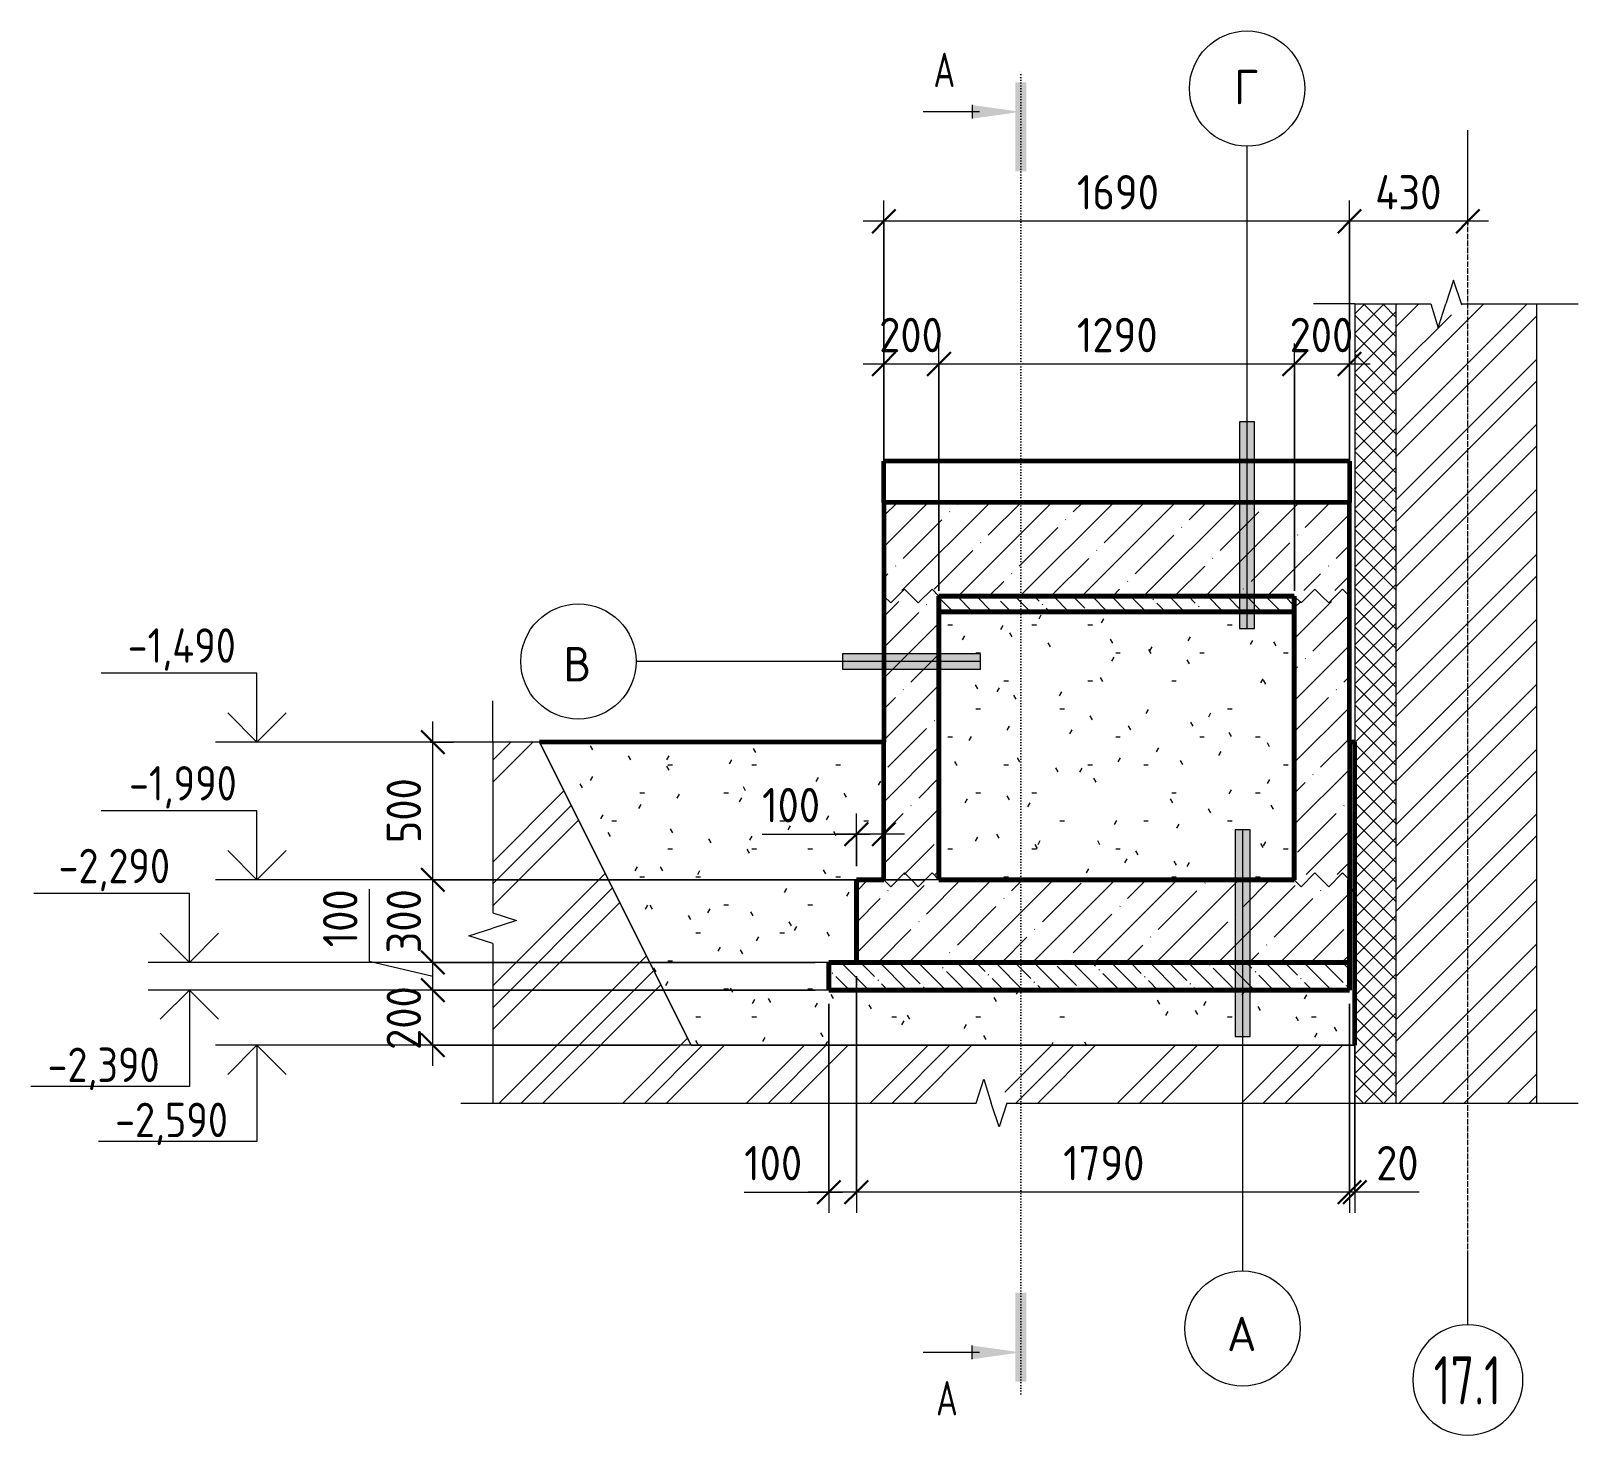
# Model space of a CAD drawing. Header units: millimetres. Extents: x -35908 to 28329, y -4005 to 79343.
# Drawn here: x 6464 to 12081, y -4005 to 1091 of the extents above; entities that cross this region are included whole.
import ezdxf

# ---------------------------------------------------------------- set-up
doc = ezdxf.new("R2010")
doc.units = ezdxf.units.MM
doc.linetypes.add('02 Штрихпунктирная _20 мм_', pattern=[25, 20, -2.5, 0, -2.5])
doc.linetypes.add('04 Пунктир 10мм', pattern=[10, 0, -10])
for name, color, linetype, lineweight in [('AA_Dim', 7, 'Continuous', 9), ('AA_Dim-50', 7, 'Continuous', 9), ('AA_Oformlenie', 7, 'Continuous', 9), ('AA_Razrez', 7, 'Continuous', 9), ('AA_Vinoska', 7, 'Continuous', 9), ('AA_Visotnaya otmetka', 7, 'Continuous', 9), ('AF_Stena', 7, 'Continuous', 9), ('Оси', 7, 'Continuous', 9)]:
    doc.layers.add(name, color=color, linetype=linetype, lineweight=lineweight)
for name, color, linetype, lineweight, true_color in [('AF_Perekritie', 7, 'Continuous', 60, 0x006a35), ('AF_Perekritie_Грунт', 7, 'Continuous', 60, 0x006a35), ('AF_Perekritie_Опалубка', 7, 'Continuous', 60, 0x006a35), ('AF_Stena_Опалубка', 7, 'Continuous', 20, 0x0063c6), ('KR_Fundament', 7, 'Continuous', 20, 0x804000)]:
    doc.layers.add(name, color=color, linetype=linetype, lineweight=lineweight, true_color=true_color)
doc.styles.add('GOST Common_1', font='GOST_Common.ttf', dxfattribs={"height": 125})
doc.styles.add('ISOCPEUR', font='isocpeur.TTF', dxfattribs={"width": 0.7, "height": 125})
doc.styles.add('ISOCPEUR_1', font='isocpeur.TTF', dxfattribs={"width": 0.9, "height": 125})
doc.styles.add('ISOCPEUR_2', font='isocpeur.TTF', dxfattribs={"width": 0.85, "height": 125})
doc.styles.add('ISOCPEUR_3', font='isocpeur.TTF', dxfattribs={"width": 0.7, "height": 175})
doc.dimstyles.new('00_Точн_3_знака__прозр_', dxfattribs={"dimscale": 304.8, "dimtxt": 125.344371, "dimasz": 0.278871, "dimexe": 0.246063, "dimexo": 0.164042, "dimgap": 0.016404, "dimtad": 1, "dimdec": 3, "dimrnd": 0.001, "dimdsep": 46, "dimtxsty": 'ISOCPEUR_1', "dimblk1": 'OBLIQUE', "dimblk2": 'OBLIQUE', "dimsah": 1, "dimcen": 0.09, "dimdle": 0.246063, "dimazin": 0, "dimtfac": 1, "dimtdec": 4, "dimtix": 1, "dimtmove": 0, "dimatfit": 3, "dimfxl": 1, "dimtvp": 1, "dimtolj": 1, "dimtzin": 0, "dimlwd": 18, "dimlwe": 18, "dimarcsym": 2})
doc.dimstyles.new('00_Точн_3_знака__прозр__1', dxfattribs={"dimscale": 304.8, "dimtxt": 125.344371, "dimasz": 0.278871, "dimexe": 0.246063, "dimexo": 0.164042, "dimgap": 0.016404, "dimtad": 1, "dimdec": 3, "dimrnd": 0.001, "dimdsep": 46, "dimtxsty": 'ISOCPEUR_1', "dimblk1": 'OBLIQUE', "dimblk2": 'OBLIQUE', "dimsah": 1, "dimcen": 0.09, "dimdle": 0.246063, "dimazin": 0, "dimtfac": 1, "dimtdec": 4, "dimtix": 1, "dimtmove": 1, "dimatfit": 3, "dimfxl": 1, "dimtvp": 1, "dimtolj": 1, "dimtzin": 0, "dimlwd": 18, "dimlwe": 18, "dimarcsym": 2})
pattern_1 = [(45, (9995.57, -150), (-112.253, 112.253), []), (45, (10107.82, -150), (-112.253, 112.253), [198.438, -39.688, 1.676, -38.011])]
pattern_2 = [(135, (9995.57, -150), (-70.0036, -70.0036), [99, -16.5, 3.3, -16.5]), (135, (9995.57, -80.04), (-70.0036, -70.0036), [])]
pattern_3 = [(0, (9995.57, -150), (406.4, 101.6), [16.764, -288.036, 16.764, -288.036, -1625.6]), (0, (9995.57, -150), (406.4, 101.6), [-609.6, 16.764, -592.836, 16.764, -288.036, -711.2]), (0, (9995.57, -150), (406.4, 101.6), [-1524, 16.764, -186.436, 16.764, -491.236]), (120, (10147.97, -99.2), (-291.1882, 301.1527), [16.764, -288.036, 16.764, -288.036, -1625.6]), (120, (10147.97, -99.2), (-291.1882, 301.1527), [-609.6, 16.764, -592.836, 16.764, -288.036, -711.2]), (120, (10147.97, -99.2), (-291.1882, 301.1527), [-1524, 16.764, -186.436, 16.764, -491.236]), (240, (10198.77, 104), (-115.2118, -402.7527), [16.764, -288.036, 16.764, -288.036, -1625.6]), (240, (10198.77, 104), (-115.2118, -402.7527), [-609.6, 16.764, -592.836, 16.764, -288.036, -711.2]), (240, (10198.77, 104), (-115.2118, -402.7527), [-1524, 16.764, -186.436, 16.764, -491.236])]

# ---------------------------------------------------------------- blocks, each defined once
blk = doc.blocks.new('Ktcnybwf - Лестница-3686718-В-В Опл')
at = {"layer": 'AF_Perekritie', "lineweight": 9}
h = blk.add_hatch(dxfattribs=at)
h.set_pattern_fill('FP_12', style=0, pattern_type=2)
h.set_pattern_definition([(45, (-77590.09, -150), (-112.253, 112.253), []), (45, (-77477.84, -150), (-112.253, 112.253), [198.438, -39.688, 1.676, -38.011])])
h.paths.add_polyline_path([(-76535, -960.8), (-76535, -940), (-76335, -940), (-76335, -620), (-78025, -620), (-78025, -940), (-77825, -940), (-77825, -960.8), (-77294.8, -960.8)])
at = {"layer": 'AF_Perekritie'}
for p, q in [((-76335, -470), (-78025, -470)), ((-78025, -620), (-78025, -470)), ((-76335, -470), (-76335, -620)), ((-76335, -620), (-78025, -620)), ((-78025, -620), (-78025, -960.8)), ((-76335, -620), (-78025, -620)), ((-76335, -960.8), (-76335, -620)), ((-77825, -960.8), (-76535, -960.8))]:
    blk.add_line(p, q, dxfattribs=at)
blk = doc.blocks.new('011_ЛинияОбрыва _ЭлУзла_Линия_ - Тип 1-3868814-В-В Опл')
at = {"layer": 'AA_Oformlenie'}
for p, q in [((-79445, -1490), (-79445, -2110)), ((-79445, -2221.3), (-79445, -2800))]:
    blk.add_line(p, q, dxfattribs=at)
blk = doc.blocks.new('011_ЛинияОбрыва _ЭлУзла_Линия_ - Тип 1-3854832-В-В Опл')
at = {"layer": 'AA_Oformlenie'}
for p, q in [((-79560.7, -2800), (-77690, -2800)), ((-77578.7, -2800), (-75655, -2800))]:
    blk.add_line(p, q, dxfattribs=at)
blk = doc.blocks.new('011_ЛинияОбрыва _ЭлУзла_Линия_ - Тип 1-3854834-В-В Опл')
at = {"layer": 'AA_Oformlenie'}
for p, q in [((-76315, 100), (-76040, 100)), ((-75928.7, 100), (-75655, 100))]:
    blk.add_line(p, q, dxfattribs=at)
blk = doc.blocks.new('Последовательность узлов - 3мм масшт50 маскировка-904230-В-В Опл')
at = {"layer": 'AA_Oformlenie'}
for p, q in [((-78000, -2015), (-77950, -1965)), ((-77925, -1990), (-77950, -1965)), ((-77900, -2015), (-77850, -1965)), ((-77825, -1990), (-77850, -1965)), ((-78025, -1990), (-78000, -2015)), ((-77925, -1990), (-77900, -2015))]:
    blk.add_line(p, q, dxfattribs=at)
blk = doc.blocks.new('Разрез - Номер узла_ сзади-394133-В-В Опл')
at = {"layer": 'AA_Razrez'}
for points in [[(-77507.5, -3488.4), (-77547.4, -3488.4), (-77547.4, -3811.2), (-77507.5, -3811.2)], [(-77704.3, -3680.1), (-77704.3, -3729.7), (-77527.7, -3704.9)]]:
    blk.add_hatch(color=256, dxfattribs=at).paths.add_polyline_path(points)
for p, q in [((-77677.7, -3704.9), (-77882.5, -3704.9)), ((-77704.3, -3729.7), (-77704.3, -3680.1))]:
    blk.add_line(p, q, dxfattribs=at)
blk = doc.blocks.new('Разрез - Номер узла_ спереди-394134-В-В Опл')
at = {"layer": 'AA_Razrez'}
for points in [[(-77507.5, 580.9), (-77547.4, 580.9), (-77547.4, 903.7), (-77507.5, 903.7)], [(-77704.3, 772.5), (-77704.3, 822.1), (-77527.7, 797.3)]]:
    blk.add_hatch(color=256, dxfattribs=at).paths.add_polyline_path(points)
for p, q in [((-77677.7, 797.3), (-77882.5, 797.3)), ((-77704.3, 822.1), (-77704.3, 772.5))]:
    blk.add_line(p, q, dxfattribs=at)
blk = doc.blocks.new('DIMBLOCK53-В-В Опл')
at = {"layer": 'AA_Dim-50', "color": 30, "lineweight": 18, "true_color": 0xff8000, "transparency": 16777216}
for p, q in [((11250.7, -819.6), (11250.7, 475)), ((11680.7, 389.9), (11680.7, 475)), ((11755.7, 400), (11250.7, 400)), ((11250.7, 400), (11250.7, -819.6)), ((11680.7, 400), (11680.7, 389.9))]:
    blk.add_line(p, q, dxfattribs=at)
at = {"layer": 'AA_Dim-50', "color": 30, "lineweight": 30, "true_color": 0xff8000, "transparency": 16777216}
for p, q in [((11250.7, 400), (11208.2, 357.5)), ((11250.7, 400), (11293.2, 442.5)), ((11680.7, 400), (11638.2, 357.5)), ((11680.7, 400), (11723.2, 442.5))]:
    blk.add_line(p, q, dxfattribs=at)
at = {"layer": 'AA_Dim-50', "color": 0, "lineweight": 18, "transparency": 16777216, "insert": (11343.9, 567.8), "char_height": 125, "width": 292.313, "attachment_point": 1, "line_spacing_factor": 1.135194, "style": 'ISOCPEUR_1'}
blk.add_mtext('430', dxfattribs=at)
blk = doc.blocks.new('_Oblique')
at = {"color": 0, "linetype": 'ByBlock', "lineweight": -2}
blk.add_line((-0.5, -0.5), (0.5, 0.5), dxfattribs=at)
blk = doc.blocks.new('DIMBLOCK54-В-В Опл')
at = {"layer": 'AA_Dim-50', "color": 30, "lineweight": 18, "true_color": 0xff8000, "transparency": 16777216}
for p, q in [((9560.7, -819.6), (9560.7, 475)), ((11250.7, -819.6), (11250.7, 475)), ((11250.7, 400), (9485.7, 400)), ((9560.7, 400), (9560.7, -819.6)), ((11250.7, 400), (11250.7, -819.6))]:
    blk.add_line(p, q, dxfattribs=at)
at = {"layer": 'AA_Dim-50', "color": 30, "lineweight": 30, "true_color": 0xff8000, "transparency": 16777216}
for p, q in [((9560.7, 400), (9518.2, 357.5)), ((9560.7, 400), (9603.2, 442.5)), ((11250.7, 400), (11208.2, 357.5)), ((11250.7, 400), (11293.2, 442.5))]:
    blk.add_line(p, q, dxfattribs=at)
at = {"layer": 'AA_Dim-50', "color": 0, "lineweight": 18, "transparency": 16777216, "insert": (10261.4, 567.8), "char_height": 125, "width": 346.234, "attachment_point": 1, "line_spacing_factor": 1.135194, "style": 'ISOCPEUR_1'}
blk.add_mtext('1690', dxfattribs=at)
blk = doc.blocks.new('Высотные отметки - Стрелка вверх-400292-В-В Опл')
at = {"layer": 'AA_Vinoska'}
for p, q in [((-80546.4, -2040), (-81111.4, -2040)), ((-80546.4, -2290), (-80546.4, -2040)), ((-80546.4, -2290), (-80652.5, -2183.9)), ((-80546.4, -2290), (-80440.3, -2183.9)), ((-80396.4, -2290), (-80696.4, -2290))]:
    blk.add_line(p, q, dxfattribs=at)
blk = doc.blocks.new('DIMBLOCK55-В-В Опл')
at = {"layer": 'AA_Dim-50', "color": 30, "lineweight": 30, "true_color": 0xff8000, "transparency": 16777216}
for p, q in [((7923.2, -2390), (7880.7, -2347.5)), ((7923.2, -2390), (7965.7, -2432.5)), ((7923.2, -2590), (7880.7, -2547.5)), ((7923.2, -2590), (7965.7, -2632.5))]:
    blk.add_line(p, q, dxfattribs=at)
at = {"layer": 'AA_Dim-50', "color": 30, "lineweight": 18, "true_color": 0xff8000, "transparency": 16777216}
for p, q in [((9310.7, -2390), (7848.2, -2390)), ((7923.2, -2665), (7923.2, -2390)), ((7923.2, -2390), (9310.7, -2390)), ((8810.7, -2590), (7848.2, -2590)), ((7923.2, -2590), (8810.7, -2590))]:
    blk.add_line(p, q, dxfattribs=at)
at = {"layer": 'AA_Dim-50', "color": 0, "lineweight": 18, "transparency": 16777216, "insert": (7755.4, -2607.1), "char_height": 125, "width": 280.961, "attachment_point": 1, "rotation": 90, "line_spacing_factor": 1.135194, "style": 'ISOCPEUR_1'}
blk.add_mtext('200', dxfattribs=at)
blk = doc.blocks.new('DIMBLOCK56-В-В Опл')
at = {"layer": 'AA_Dim-50', "color": 30, "lineweight": 18, "true_color": 0xff8000, "transparency": 16777216}
for p, q in [((7692.3, -2024.3), (7692.3, -2284.8)), ((7692.3, -2284.8), (7923.2, -2340)), ((9310.7, -2290), (7848.2, -2290)), ((7923.2, -2390), (7923.2, -2290)), ((7923.2, -2290), (9310.7, -2290)), ((9310.7, -2390), (7848.2, -2390)), ((7923.2, -2390), (9310.7, -2390))]:
    blk.add_line(p, q, dxfattribs=at)
at = {"layer": 'AA_Dim-50', "color": 30, "lineweight": 30, "true_color": 0xff8000, "transparency": 16777216}
for p, q in [((7923.2, -2290), (7880.7, -2247.5)), ((7923.2, -2290), (7965.7, -2332.5)), ((7923.2, -2390), (7880.7, -2347.5)), ((7923.2, -2390), (7965.7, -2432.5))]:
    blk.add_line(p, q, dxfattribs=at)
at = {"layer": 'AA_Dim-50', "color": 0, "lineweight": 18, "transparency": 16777216, "insert": (7524.5, -2234.8), "char_height": 125, "width": 252.581, "attachment_point": 1, "rotation": 90, "line_spacing_factor": 1.135194, "style": 'ISOCPEUR_1'}
blk.add_mtext('100', dxfattribs=at)
blk = doc.blocks.new('DIMBLOCK57-В-В Опл')
at = {"layer": 'AA_Dim-50', "color": 30, "lineweight": 30, "true_color": 0xff8000, "transparency": 16777216}
for p, q in [((7923.2, -1990), (7880.7, -1947.5)), ((7923.2, -1990), (7965.7, -2032.5)), ((7923.2, -2290), (7880.7, -2247.5)), ((7923.2, -2290), (7965.7, -2332.5))]:
    blk.add_line(p, q, dxfattribs=at)
at = {"layer": 'AA_Dim-50', "color": 30, "lineweight": 18, "true_color": 0xff8000, "transparency": 16777216}
for p, q in [((9710.7, -1990), (7848.2, -1990)), ((7923.2, -2290), (7923.2, -1990)), ((7923.2, -1990), (9710.7, -1990)), ((9310.7, -2290), (7848.2, -2290)), ((7923.2, -2290), (9310.7, -2290))]:
    blk.add_line(p, q, dxfattribs=at)
at = {"layer": 'AA_Dim-50', "color": 0, "lineweight": 18, "transparency": 16777216, "insert": (7755.4, -2257.1), "char_height": 125, "width": 280.961, "attachment_point": 1, "rotation": 90, "line_spacing_factor": 1.135194, "style": 'ISOCPEUR_1'}
blk.add_mtext('300', dxfattribs=at)
blk = doc.blocks.new('DIMBLOCK58-В-В Опл')
at = {"layer": 'AA_Dim-50', "color": 30, "lineweight": 30, "true_color": 0xff8000, "transparency": 16777216}
for p, q in [((7923.2, -1490), (7880.7, -1447.5)), ((7923.2, -1490), (7965.7, -1532.5)), ((7923.2, -1990), (7880.7, -1947.5)), ((7923.2, -1990), (7965.7, -2032.5))]:
    blk.add_line(p, q, dxfattribs=at)
at = {"layer": 'AA_Dim-50', "color": 30, "lineweight": 18, "true_color": 0xff8000, "transparency": 16777216}
for p, q in [((7923.2, -1990), (7923.2, -1415)), ((7913.1, -1490), (7998.2, -1490)), ((7923.2, -1490), (7975.4, -1490)), ((9710.7, -1990), (7848.2, -1990)), ((7923.2, -1990), (9710.7, -1990))]:
    blk.add_line(p, q, dxfattribs=at)
at = {"layer": 'AA_Dim-50', "color": 0, "lineweight": 18, "transparency": 16777216, "insert": (7755.4, -1857.1), "char_height": 125, "width": 280.961, "attachment_point": 1, "rotation": 90, "line_spacing_factor": 1.135194, "style": 'ISOCPEUR_1'}
blk.add_mtext('500', dxfattribs=at)
blk = doc.blocks.new('DIMBLOCK59-В-В Опл')
at = {"layer": 'AA_Dim-50', "color": 30, "lineweight": 18, "true_color": 0xff8000, "transparency": 16777216}
for p, q in [((9460.7, -2340), (9460.7, -3198.5)), ((9460.7, -3123.5), (9460.7, -2340)), ((11250.7, -2440), (11250.7, -3198.5)), ((11250.7, -3123.5), (11250.7, -2440)), ((11325.7, -3123.5), (9460.7, -3123.5))]:
    blk.add_line(p, q, dxfattribs=at)
at = {"layer": 'AA_Dim-50', "color": 30, "lineweight": 30, "true_color": 0xff8000, "transparency": 16777216}
for p, q in [((9460.7, -3123.5), (9503.2, -3081)), ((11250.7, -3123.5), (11293.2, -3081)), ((9460.7, -3123.5), (9418.2, -3166)), ((11250.7, -3123.5), (11208.2, -3166))]:
    blk.add_line(p, q, dxfattribs=at)
at = {"layer": 'AA_Dim-50', "color": 0, "lineweight": 18, "transparency": 16777216, "insert": (10211.4, -2955.6), "char_height": 125, "width": 346.234, "attachment_point": 1, "line_spacing_factor": 1.135194, "style": 'ISOCPEUR_1'}
blk.add_mtext('1790', dxfattribs=at)
blk = doc.blocks.new('DIMBLOCK60-В-В Опл')
at = {"layer": 'AA_Dim-50', "color": 30, "lineweight": 18, "true_color": 0xff8000, "transparency": 16777216}
for p, q in [((9460.7, -2340), (9460.7, -3198.5)), ((9460.7, -3123.5), (9460.7, -2340)), ((9360.7, -2440), (9360.7, -3198.5)), ((9360.7, -3123.5), (9360.7, -2440)), ((9053.5, -3123.5), (9313.9, -3123.5)), ((9460.7, -3123.5), (9285.7, -3123.5)), ((9313.9, -3123.5), (9410.7, -3123.5))]:
    blk.add_line(p, q, dxfattribs=at)
at = {"layer": 'AA_Dim-50', "color": 30, "lineweight": 30, "true_color": 0xff8000, "transparency": 16777216}
for p, q in [((9360.7, -3123.5), (9403.2, -3081)), ((9460.7, -3123.5), (9503.2, -3081)), ((9360.7, -3123.5), (9318.2, -3166)), ((9460.7, -3123.5), (9418.2, -3166))]:
    blk.add_line(p, q, dxfattribs=at)
at = {"layer": 'AA_Dim-50', "color": 0, "lineweight": 18, "transparency": 16777216, "insert": (9053.5, -2955.6), "char_height": 125, "width": 252.581, "attachment_point": 1, "line_spacing_factor": 1.135194, "style": 'ISOCPEUR_1'}
blk.add_mtext('100', dxfattribs=at)
blk = doc.blocks.new('DIMBLOCK61-В-В Опл')
at = {"layer": 'AA_Dim-50', "color": 30, "lineweight": 18, "true_color": 0xff8000, "transparency": 16777216}
for p, q in [((11050.7, -940.6), (11050.7, -43)), ((11250.7, -220), (11250.7, -43)), ((11325.7, -118), (11050.7, -118)), ((11050.7, -118), (11050.7, -940.6)), ((11250.7, -118), (11250.7, -220))]:
    blk.add_line(p, q, dxfattribs=at)
at = {"layer": 'AA_Dim-50', "color": 30, "lineweight": 30, "true_color": 0xff8000, "transparency": 16777216}
for p, q in [((11050.7, -118), (11093.2, -75.5)), ((11250.7, -118), (11293.2, -75.5)), ((11050.7, -118), (11008.2, -160.5)), ((11250.7, -118), (11208.2, -160.5))]:
    blk.add_line(p, q, dxfattribs=at)
at = {"layer": 'AA_Dim-50', "color": 0, "lineweight": 18, "transparency": 16777216, "insert": (11033.6, 49.8), "char_height": 125, "width": 280.961, "attachment_point": 1, "line_spacing_factor": 1.135194, "style": 'ISOCPEUR_1'}
blk.add_mtext('200', dxfattribs=at)
blk = doc.blocks.new('DIMBLOCK62-В-В Опл')
at = {"layer": 'AA_Dim-50', "color": 30, "lineweight": 18, "true_color": 0xff8000, "transparency": 16777216}
for p, q in [((9760.7, -940.6), (9760.7, -43)), ((11050.7, -940.6), (11050.7, -43)), ((11050.7, -118), (9760.7, -118)), ((9760.7, -118), (9760.7, -940.6)), ((11050.7, -118), (11050.7, -940.6))]:
    blk.add_line(p, q, dxfattribs=at)
at = {"layer": 'AA_Dim-50', "color": 30, "lineweight": 30, "true_color": 0xff8000, "transparency": 16777216}
for p, q in [((9760.7, -118), (9803.2, -75.5)), ((11050.7, -118), (11093.2, -75.5)), ((9760.7, -118), (9718.2, -160.5)), ((11050.7, -118), (11008.2, -160.5))]:
    blk.add_line(p, q, dxfattribs=at)
at = {"layer": 'AA_Dim-50', "color": 0, "lineweight": 18, "transparency": 16777216, "insert": (10261.4, 49.8), "char_height": 125, "width": 346.234, "attachment_point": 1, "line_spacing_factor": 1.135194, "style": 'ISOCPEUR_1'}
blk.add_mtext('1290', dxfattribs=at)
blk = doc.blocks.new('DIMBLOCK63-В-В Опл')
at = {"layer": 'AA_Dim-50', "color": 30, "lineweight": 18, "true_color": 0xff8000, "transparency": 16777216}
for p, q in [((9560.7, -220), (9560.7, -43)), ((9760.7, -940.6), (9760.7, -43)), ((9760.7, -118), (9485.7, -118)), ((9560.7, -118), (9560.7, -220)), ((9760.7, -118), (9760.7, -940.6))]:
    blk.add_line(p, q, dxfattribs=at)
at = {"layer": 'AA_Dim-50', "color": 30, "lineweight": 30, "true_color": 0xff8000, "transparency": 16777216}
for p, q in [((9560.7, -118), (9603.2, -75.5)), ((9760.7, -118), (9803.2, -75.5)), ((9560.7, -118), (9518.2, -160.5)), ((9760.7, -118), (9718.2, -160.5))]:
    blk.add_line(p, q, dxfattribs=at)
at = {"layer": 'AA_Dim-50', "color": 0, "lineweight": 18, "transparency": 16777216, "insert": (9543.6, 49.8), "char_height": 125, "width": 280.961, "attachment_point": 1, "line_spacing_factor": 1.135194, "style": 'ISOCPEUR_1'}
blk.add_mtext('200', dxfattribs=at)
blk = doc.blocks.new('DIMBLOCK64-В-В Опл')
at = {"layer": 'AA_Dim-50', "color": 30, "lineweight": 18, "true_color": 0xff8000, "transparency": 16777216}
for p, q in [((11250.7, -2440), (11250.7, -3198.5)), ((11250.7, -3123.5), (11250.7, -2440)), ((11270.7, -2640), (11270.7, -3198.5)), ((11270.7, -3123.5), (11270.7, -2640)), ((11345.7, -3123.5), (11175.7, -3123.5)), ((11297.7, -3123.5), (11260.7, -3123.5)), ((11503.7, -3123.5), (11297.7, -3123.5))]:
    blk.add_line(p, q, dxfattribs=at)
at = {"layer": 'AA_Dim-50', "color": 30, "lineweight": 30, "true_color": 0xff8000, "transparency": 16777216}
for p, q in [((11250.7, -3123.5), (11293.2, -3081)), ((11270.7, -3123.5), (11313.2, -3081)), ((11250.7, -3123.5), (11208.2, -3166)), ((11270.7, -3123.5), (11228.2, -3166))]:
    blk.add_line(p, q, dxfattribs=at)
at = {"layer": 'AA_Dim-50', "color": 0, "lineweight": 18, "transparency": 16777216, "insert": (11347.7, -2955.6), "char_height": 125, "width": 187.307, "attachment_point": 1, "line_spacing_factor": 1.135194, "style": 'ISOCPEUR_1'}
blk.add_mtext('20', dxfattribs=at)
blk = doc.blocks.new('010_Флажок только номер _ТиповАннот_ - Узел А-3873539-В-В Опл')
at = {"layer": 'AA_Vinoska'}
blk.add_hatch(color=256, dxfattribs=at).paths.add_polyline_path([(-76695.3, -2559), (-76750.3, -2559), (-76750.3, -1809), (-76695.3, -1809)])
for p, q in [((-76695.3, -1809), (-76750.3, -1809)), ((-76750.3, -1809), (-76750.3, -2559)), ((-76722.8, -1809), (-76722.8, -3409)), ((-76695.3, -2559), (-76695.3, -1809)), ((-76750.3, -2559), (-76695.3, -2559))]:
    blk.add_line(p, q, dxfattribs=at)
blk.add_circle((-76722.8, -3618), 209.1, dxfattribs=at)
blk = doc.blocks.new('010_Флажок только номер _ТиповАннот_ - Узел В-3854856-В-В Опл')
at = {"layer": 'AA_Vinoska'}
blk.add_hatch(color=256, dxfattribs=at).paths.add_polyline_path([(-78174.8, -1225.1), (-78174.8, -1170.1), (-77674.8, -1170.1), (-77674.8, -1225.1)])
for p, q in [((-77674.8, -1170.1), (-78174.8, -1170.1)), ((-78174.8, -1170.1), (-78174.8, -1225.1)), ((-77674.8, -1225.1), (-77674.8, -1170.1)), ((-77674.8, -1197.6), (-78924.8, -1197.6)), ((-78174.8, -1225.1), (-77674.8, -1225.1))]:
    blk.add_line(p, q, dxfattribs=at)
blk.add_circle((-79133.9, -1197.6), 209.1, dxfattribs=at)
blk = doc.blocks.new('010_Флажок только номер _ТиповАннот_ - Узел Г-3854850-В-В Опл')
at = {"layer": 'AA_Vinoska'}
blk.add_hatch(color=256, dxfattribs=at).paths.add_polyline_path([(-76734, -327.4), (-76679, -327.4), (-76679, -1077.4), (-76734, -1077.4)])
for p, q in [((-76706.5, -1077.4), (-76706.5, 672.6)), ((-76734, -327.4), (-76734, -1077.4)), ((-76679, -327.4), (-76734, -327.4)), ((-76679, -1077.4), (-76679, -327.4)), ((-76734, -1077.4), (-76679, -1077.4))]:
    blk.add_line(p, q, dxfattribs=at)
blk.add_circle((-76706.5, 881.7), 209.1, dxfattribs=at)
blk = doc.blocks.new('DIMBLOCK65-В-В Опл')
at = {"layer": 'AA_Dim-50', "color": 30, "lineweight": 18, "true_color": 0xff8000, "transparency": 16777216}
for p, q in [((9460.7, -1940), (9460.7, -1749)), ((9560.7, -1834.1), (9560.7, -1749)), ((9118.5, -1824), (9379, -1824)), ((9379, -1824), (9510.7, -1824)), ((9635.7, -1824), (9385.7, -1824)), ((9460.7, -1824), (9460.7, -1940)), ((9560.7, -1824), (9560.7, -1834.1))]:
    blk.add_line(p, q, dxfattribs=at)
at = {"layer": 'AA_Dim-50', "color": 30, "lineweight": 30, "true_color": 0xff8000, "transparency": 16777216}
for p, q in [((9460.7, -1824), (9503.2, -1781.5)), ((9560.7, -1824), (9603.2, -1781.5)), ((9460.7, -1824), (9418.2, -1866.5)), ((9560.7, -1824), (9518.2, -1866.5))]:
    blk.add_line(p, q, dxfattribs=at)
at = {"layer": 'AA_Dim-50', "color": 0, "lineweight": 18, "transparency": 16777216, "insert": (9118.5, -1656.2), "char_height": 125, "width": 252.581, "attachment_point": 1, "line_spacing_factor": 1.135194, "style": 'ISOCPEUR_1'}
blk.add_mtext('100', dxfattribs=at)
blk = doc.blocks.new('Ось сетки - d_4мм-2765513-В-В Опл')
at = {"layer": 'Оси', "color": 12, "true_color": 0xc80000}
for start, end in [(0, 180), (0, 180), (180, 360), (180, 360)]:
    blk.add_arc((-75905, -3804.8), 200, start, end, dxfattribs=at)
blk = doc.blocks.new('Высотные отметки - Стрелка вниз высокая-400290-В-В Опл')
at = {"layer": 'AA_Vinoska'}
for p, q in [((-80151, -2590), (-80451, -2590)), ((-80301, -2590), (-80407.1, -2696.1)), ((-80301, -2590), (-80301, -2940)), ((-80301, -2590), (-80195, -2696.1)), ((-80301, -2940), (-80876, -2940))]:
    blk.add_line(p, q, dxfattribs=at)

msp = doc.modelspace()

# ---------------------------------------------------------------- hatches: boundary and pattern name
at = {"layer": 'AF_Perekritie', "lineweight": 9}
h = msp.add_hatch(dxfattribs=at)
h.set_pattern_fill('FP_14', style=0, pattern_type=2)
h.set_pattern_definition(pattern_2)
h.paths.add_polyline_path([(11050.6585, -1016.7432), (11050.6585, -960.8416), (9760.6585, -960.8416), (9760.6585, -1016.7432), (10290.8517, -1016.7432)])
h = msp.add_hatch(dxfattribs=at)
h.set_pattern_fill('FP_13', style=0, pattern_type=2)
h.set_pattern_definition([(45, (9995.57, -150), (-224.506, 224.506), []), (45, (10074.94, -150), (0, 449.013), []), (45, (9916.2, -150), (0, 449.013), [])])
h.paths.add_polyline_path([(10290.8517, -2800), (11270.6585, -2800), (11270.6585, -2590), (8860.6585, -2590), (8310.6585, -1490), (8140.6585, -1490), (8140.6585, -2110), (8227.2611, -2137.5), (8140.6585, -2165), (8179.9112, -2165), (8179.9112, -2221.3087), (8140.6585, -2221.3087), (8140.6585, -2800), (9895.6585, -2800), (9923.1585, -2713.3975), (9950.6585, -2800), (9950.6585, -2760.7473), (10006.9672, -2760.7473), (10006.9672, -2800)])
h = msp.add_hatch(dxfattribs=at)
h.set_pattern_fill('FP_12', style=0, pattern_type=2)
h.set_pattern_definition(pattern_1)
h.paths.add_polyline_path([(10290.8517, -2290), (11250.6585, -2290), (11250.6585, -2010), (11050.6585, -2010), (11050.6585, -1990), (9760.6585, -1990), (9760.6585, -2010), (9560.6585, -2010), (9560.6585, -1990), (9460.6585, -1990), (9460.6585, -2290), (9760.6585, -2290)])
h = msp.add_hatch(dxfattribs=at)
h.set_pattern_fill('FP_14', style=0, pattern_type=2)
h.set_pattern_definition(pattern_2)
h.paths.add_polyline_path([(10290.8517, -2390), (11250.6585, -2390), (11250.6585, -2290), (9360.6585, -2290), (9360.6585, -2390)])
at = {"layer": 'AF_Stena'}
h = msp.add_hatch(dxfattribs=at)
h.set_pattern_fill('FP_11', color=256, style=0, pattern_type=2)
h.set_pattern_definition([(45, (9995.57, -150), (-35.3553, 35.3553), []), (135, (9995.57, -150), (-35.3553, -35.3553), [])])
h.paths.add_polyline_path([(11420.6585, -2800), (11420.6585, 100), (11270.6585, 100), (11270.6585, -2800)])
h = msp.add_hatch(dxfattribs=at)
h.set_pattern_fill('FP_10', color=256, style=0, pattern_type=2)
h.set_pattern_definition([(45, (9995.57, -150), (-117.866, 117.866), []), (45, (10074.15, -150), (-117.866, 117.866), [])])
h.paths.add_polyline_path([(11420.6585, -2800), (11930.6585, -2800), (11930.6585, 100), (11656.9672, 100), (11656.9672, 60.7473), (11600.6585, 60.7473), (11600.6585, 100), (11573.1585, 13.3975), (11545.6585, 100), (11420.6585, 100), (11420.6585, 13.3975)])
h = msp.add_hatch(dxfattribs=at)
h.set_pattern_fill('FP_12', color=256, style=0, pattern_type=2)
h.set_pattern_definition(pattern_1)
h.paths.add_polyline_path([(9660.6585, -1970), (9760.6585, -1970), (9760.6585, -980), (9560.6585, -980), (9560.6585, -1970)])
h = msp.add_hatch(dxfattribs=at)
h.set_pattern_fill('FP_12', color=256, style=0, pattern_type=2)
h.set_pattern_definition(pattern_1)
h.paths.add_polyline_path([(11250.6585, -1970), (11250.6585, -980), (11050.6585, -980), (11050.6585, -1970), (11150.6585, -1970)])
at = {"layer": 'KR_Fundament', "lineweight": 9}
h = msp.add_hatch(dxfattribs=at)
h.set_pattern_fill('FP_15', style=0, pattern_type=2)
h.set_pattern_definition(pattern_3)
h.paths.add_polyline_path([(9760.6585, -1990), (11050.6585, -1990), (11050.6585, -1016.7476), (9760.6585, -1016.7476), (9760.6585, -1970)])
h = msp.add_hatch(dxfattribs=at)
h.set_pattern_fill('FP_15', style=0, pattern_type=2)
h.set_pattern_definition(pattern_3)
h.paths.add_polyline_path([(11270.6585, -2590), (11270.6585, -1490), (11250.6585, -1490), (11250.6585, -2390), (9360.6585, -2390), (9360.6585, -2290), (9460.6585, -2290), (9460.6585, -1990), (9560.6585, -1990), (9560.6585, -1490), (8310.6585, -1490), (8860.6585, -2590), (10290.8517, -2590)])

# ---------------------------------------------------------------- linework, layer by layer
at = {"layer": 'AA_Razrez', "color": 7, "linetype": '04 Пунктир 10мм', "true_color": 0xffffff}
msp.add_line((10057.9831, -3854.8803), (10057.9831, 947.321), dxfattribs=at)
at = {"layer": 'AA_Vinoska'}
for p, q in [((11628.8129, 186.6501), (11600.6585, 100)), ((11656.9672, 100), (11628.8129, 186.6501)), ((11270.6585, 100), (11120.6585, 100)), ((11545.6585, 100), (11573.1585, 13.3975)), ((11573.1585, 13.3975), (11600.6585, 100)), ((11930.6585, 100), (12080.6585, 100)), ((8140.6585, -1490), (8140.6585, -1340)), ((8140.6585, -2110), (8227.2611, -2137.5)), ((8054.0084, -2193.1543), (8140.6585, -2165)), ((8227.2611, -2137.5), (8140.6585, -2165)), ((8140.6585, -2221.3087), (8054.0084, -2193.1543)), ((9895.6585, -2800), (9923.1585, -2713.3975)), ((9923.1585, -2713.3975), (9950.6585, -2800)), ((9978.8129, -2886.6501), (9950.6585, -2800)), ((10006.9672, -2800), (9978.8129, -2886.6501)), ((11930.6585, -2800), (12080.6585, -2800))]:
    msp.add_line(p, q, dxfattribs=at)
at = {"layer": 'AA_Visotnaya otmetka', "color": 92, "true_color": 0x00cc00}
for p, q in [((7370.2328, -1490), (7284.6372, -1490)), ((8692.2087, -1490), (7370.2328, -1490)), ((7284.6372, -1990), (7284.6372, -1990)), ((9942.0307, -1990), (7284.6372, -1990)), ((8461.2381, -2290), (7039.2498, -2290)), ((9472.831, -2290), (8461.2381, -2290))]:
    msp.add_line(p, q, dxfattribs=at)
at = {"layer": 'AA_Visotnaya otmetka'}
for p, q in [((7631.9815, -2390), (7039.2498, -2390)), ((9831.8289, -2390), (7631.9815, -2390)), ((7640.2516, -2590), (7284.6372, -2590)), ((9070.9794, -2590), (7640.2516, -2590))]:
    msp.add_line(p, q, dxfattribs=at)
at = {"layer": 'AF_Perekritie_Грунт', "lineweight": 20}
for p, q in [((8310.6585, -1490), (8140.6585, -1490)), ((8860.6585, -2590), (8310.6585, -1490)), ((11270.6585, -2590), (8860.6585, -2590)), ((11270.6585, -2800), (11270.6585, -2590))]:
    msp.add_line(p, q, dxfattribs=at)
at = {"layer": 'AF_Stena_Опалубка'}
for p, q in [((11270.6585, 100), (11270.6585, -2800)), ((11930.6585, -2800), (11930.6585, 100)), ((9560.6585, -960.8459), (9560.6585, -694.7548)), ((11250.6585, -694.7548), (11250.6585, -960.8459)), ((9560.6585, -1490), (9560.6585, -1990)), ((11250.6585, -1990), (11250.6585, -1490))]:
    msp.add_line(p, q, dxfattribs=at)
at = {"layer": 'AF_Stena_Опалубка', "color": 7}
msp.add_line((11420.6585, -2800), (11420.6585, 100), dxfattribs=at)
at = {"layer": 'AF_Stena_Опалубка', "lineweight": 60}
for p, q in [((9560.6585, -960.8459), (9560.6585, -1490)), ((9760.6585, -1990), (9760.6585, -960.8459)), ((11050.6585, -960.8459), (11050.6585, -1990)), ((11250.6585, -1490), (11250.6585, -960.8459))]:
    msp.add_line(p, q, dxfattribs=at)
at = {"layer": 'KR_Fundament', "lineweight": 60}
for p, q in [((11050.6585, -960.8416), (9760.6585, -960.8416)), ((9760.6585, -960.8416), (9760.6585, -1016.7432)), ((11050.6585, -1016.7432), (11050.6585, -960.8416)), ((9760.6585, -1016.7432), (11050.6585, -1016.7432)), ((11050.6585, -1016.7476), (9760.6585, -1016.7476)), ((9760.6585, -1016.7476), (9760.6585, -1990)), ((11050.6585, -1990), (11050.6585, -1016.7476)), ((9560.6585, -1490), (8310.6585, -1490)), ((9560.6585, -1990), (9560.6585, -1490)), ((11270.6585, -1490), (11250.6585, -1490)), ((11250.6585, -1490), (11250.6585, -2390)), ((11270.6585, -2590), (11270.6585, -1490)), ((9560.6585, -1990), (9460.6585, -1990)), ((9460.6585, -1990), (9460.6585, -2290)), ((9460.6585, -2290), (9460.6585, -1990)), ((9460.6585, -1990), (9560.6585, -1990)), ((11050.6585, -1990), (9760.6585, -1990)), ((9760.6585, -1990), (11050.6585, -1990)), ((11250.6585, -2290), (11250.6585, -1990)), ((11250.6585, -2290), (9360.6585, -2290)), ((9360.6585, -2290), (9360.6585, -2390)), ((9360.6585, -2390), (9360.6585, -2290)), ((9360.6585, -2290), (9460.6585, -2290)), ((9460.6585, -2290), (11250.6585, -2290)), ((11250.6585, -2390), (11250.6585, -2290)), ((9360.6585, -2390), (11250.6585, -2390)), ((11250.6585, -2390), (9360.6585, -2390))]:
    msp.add_line(p, q, dxfattribs=at)
at = {"layer": 'KR_Fundament'}
for p, q in [((9760.6585, -1016.7476), (9760.6585, -960.8459)), ((11050.6585, -960.8459), (11050.6585, -1016.7476)), ((8310.6585, -1490), (8860.6585, -2590)), ((8860.6585, -2590), (11270.6585, -2590))]:
    msp.add_line(p, q, dxfattribs=at)
at = {"layer": 'Оси'}
for p, q in [((11680.6585, 480.6262), (11680.6585, 730.6262)), ((11680.6585, -3604.8), (11680.6585, -3354.8))]:
    msp.add_line(p, q, dxfattribs=at)
at = {"layer": 'Оси', "linetype": '02 Штрихпунктирная _20 мм_'}
msp.add_line((11680.6585, -3354.8), (11680.6585, 480.6262), dxfattribs=at)

# ---------------------------------------------------------------- block references
at = {"layer": 'AA_Oformlenie'}
for name, p in [('011_ЛинияОбрыва _ЭлУзла_Линия_ - Тип 1-3854834-В-В Опл', (87585.6585, 0)), ('Последовательность узлов - 3мм масшт50 маскировка-904230-В-В Опл', (87585.6585, 1030)), ('Последовательность узлов - 3мм масшт50 маскировка-904230-В-В Опл', (89075.6585, 1030)), ('011_ЛинияОбрыва _ЭлУзла_Линия_ - Тип 1-3868814-В-В Опл', (87585.6585, 0)), ('Последовательность узлов - 3мм масшт50 маскировка-904230-В-В Опл', (87585.6585, 0)), ('Последовательность узлов - 3мм масшт50 маскировка-904230-В-В Опл', (89075.6585, 0)), ('011_ЛинияОбрыва _ЭлУзла_Линия_ - Тип 1-3854832-В-В Опл', (87585.6585, 0))]:
    msp.add_blockref(name, p, dxfattribs=at)
at = {"layer": 'AA_Razrez'}
for name in ['Разрез - Номер узла_ спереди-394134-В-В Опл', 'Разрез - Номер узла_ сзади-394133-В-В Опл']:
    msp.add_blockref(name, (87585.6585, 0), dxfattribs=at)
at = {"layer": 'AA_Vinoska'}
for name in ['010_Флажок только номер _ТиповАннот_ - Узел Г-3854850-В-В Опл', '010_Флажок только номер _ТиповАннот_ - Узел В-3854856-В-В Опл', '010_Флажок только номер _ТиповАннот_ - Узел А-3873539-В-В Опл', 'Высотные отметки - Стрелка вверх-400292-В-В Опл', 'Высотные отметки - Стрелка вниз высокая-400290-В-В Опл']:
    msp.add_blockref(name, (87585.6585, 0), dxfattribs=at)
at = {"layer": 'AA_Visotnaya otmetka'}
for name, p in [('Высотные отметки - Стрелка вверх-400292-В-В Опл', (87831.046, 800)), ('Высотные отметки - Стрелка вверх-400292-В-В Опл', (87831.046, 300)), ('Высотные отметки - Стрелка вниз высокая-400290-В-В Опл', (87340.2711, 200))]:
    msp.add_blockref(name, p, dxfattribs=at)
at = {"layer": 'AF_Perekritie_Опалубка'}
msp.add_blockref('Ktcnybwf - Лестница-3686718-В-В Опл', (87585.6585, 0), dxfattribs=at)
at = {"layer": 'Оси', "color": 12, "true_color": 0xc80000}
msp.add_blockref('Ось сетки - d_4мм-2765513-В-В Опл', (87585.6585, 0), dxfattribs=at)

# ---------------------------------------------------------------- texts
at = {"layer": 'AA_Razrez', "char_height": 125, "width": 95.400812, "attachment_point": 1, "style": 'ISOCPEUR'}
for insert in [(9740.7146, 1012.0516), (9750.3017, -3808.6422)]:
    msp.add_mtext('\\fISOCPEUR|b0|i0|c204|p34|;\\W.7;А', dxfattribs=dict(at, insert=insert))
at = {"layer": 'AA_Vinoska', "char_height": 125, "attachment_point": 1, "style": 'GOST Common_1'}
for s, insert, width in [('\\fGOST Common|b0|i0|c204|p34|;Г', (10831.6177, 949.7305), 108.227812), ('\\fGOST Common|b0|i0|c204|p34|;В', (8397.0214, -1144.83), 124.261562), ('\\fGOST Common|b0|i0|c204|p34|;А', (10806.162, -3575.156), 136.286875)]:
    msp.add_mtext(s, dxfattribs=dict(at, insert=insert, width=width))
at = {"layer": 'AA_Visotnaya otmetka', "color": 92, "true_color": 0x00cc00, "char_height": 125, "attachment_point": 1, "line_spacing_factor": 1.135194, "style": 'ISOCPEUR_2'}
for s, insert, width in [('-1,490', (6815.3614, -1077.1602), 466.262028), ('-1,990', (6820.3749, -1577.1602), 454.22946), ('-2,290', (6564.3336, -1877.1602), 479.798668)]:
    msp.add_mtext(s, dxfattribs=dict(at, insert=insert, width=width))
at = {"layer": 'AA_Visotnaya otmetka', "char_height": 125, "width": 479.798668, "attachment_point": 1, "line_spacing_factor": 1.135194, "style": 'ISOCPEUR_2'}
for s, insert in [('-2,390', (6524.3336, -2598.659)), ('-2,590', (6769.7211, -2798.659))]:
    msp.add_mtext(s, dxfattribs=dict(at, insert=insert))
at = {"layer": 'Оси', "insert": (11556.6932, -3718.5698), "char_height": 175, "width": 300.231969, "attachment_point": 1, "style": 'ISOCPEUR_3'}
msp.add_mtext('17.1', dxfattribs=at)

# ---------------------------------------------------------------- dimensions: what is measured, and where the dimension line sits
at = {"layer": 'AA_Dim', "color": 30, "lineweight": 18, "true_color": 0xff8000}
for base, p1, p2, override, picture, middle in [((9560.6585, 399.9643), (11250.6585, -869.6019), (9560.6585, -869.6019), {"dimpost": '<>', "dimfxl": 1690}, 'DIMBLOCK54-В-В Опл', (10405.6585, 467.4643)), ((11250.6585, 399.9643), (11680.6585, 339.8603), (11250.6585, -869.6019), {"dimpost": '<>', "dimfxl": 1283.627141}, 'DIMBLOCK53-В-В Опл', (11465.6585, 467.4643)), ((9560.6585, -118.0435), (9760.6585, -990.5685), (9560.6585, -270), {"dimpost": '<>', "dimfxl": 747.809419}, 'DIMBLOCK63-В-В Опл', (9660.6585, -50.5435)), ((9760.6585, -118.0435), (11050.6585, -990.5685), (9760.6585, -990.5685), {"dimpost": '<>', "dimfxl": 1290}, 'DIMBLOCK62-В-В Опл', (10405.6585, -50.5435)), ((11050.6585, -118.0435), (11250.6585, -270), (11050.6585, -990.5685), {"dimpost": '<>', "dimfxl": 747.809419}, 'DIMBLOCK61-В-В Опл', (11150.6585, -50.5435)), ((9460.6585, -3123.4886), (11250.6585, -2390), (9460.6585, -2290), {"dimpost": '<>', "dimfxl": 1792.79112}, 'DIMBLOCK59-В-В Опл', (10355.6585, -3055.9886))]:
    dim = msp.add_linear_dim(base=base, p1=p1, p2=p2, dimstyle='00_Точн_3_знака__прозр_', override=override, dxfattribs=at)
    dim.commit()
    dim.dimension.update_dxf_attribs({"geometry": picture, "text_midpoint": middle})
for base, p1, p2, override, picture, middle in [((7923.2101, -1490), (9760.6585, -1990), (7863.106, -1490), {"dimpost": '<>', "dimfxl": 1962.321488}, 'DIMBLOCK58-В-В Опл', (7855.7101, -1740)), ((7923.2101, -1990), (9360.6585, -2290), (9760.6585, -1990), {"dimpost": '<>', "dimfxl": 500}, 'DIMBLOCK57-В-В Опл', (7855.7101, -2140)), ((7923.2101, -2390), (8860.6585, -2590), (9360.6585, -2390), {"dimpost": '<>', "dimfxl": 538.516481}, 'DIMBLOCK55-В-В Опл', (7855.7101, -2490))]:
    dim = msp.add_linear_dim(base=base, p1=p1, p2=p2, angle=90, dimstyle='00_Точн_3_знака__прозр_', override=override, dxfattribs=at)
    dim.commit()
    dim.dimension.update_dxf_attribs({"geometry": picture, "text_midpoint": middle})
for base, p1, p2, override, picture, middle in [((9460.6585, -1823.9907), (9560.6585, -1884.0948), (9460.6585, -1990), {"dimpost": '<>', "dimfxl": 145.656814}, 'DIMBLOCK65-В-В Опл', (9244.7906, -1739.4843)), ((9360.6585, -3123.4886), (9460.6585, -2290), (9360.6585, -2390), {"dimpost": '<>', "dimfxl": 141.421356}, 'DIMBLOCK60-В-В Опл', (9179.7466, -3038.9822)), ((11250.6585, -3123.4886), (11270.6585, -2590), (11250.6585, -2390), {"dimpost": '<>', "dimfxl": 200.997512}, 'DIMBLOCK64-В-В Опл', (11441.3127, -3038.9822))]:
    dim = msp.add_linear_dim(base=base, p1=p1, p2=p2, dimstyle='00_Точн_3_знака__прозр__1', override=override, dxfattribs=at)
    dim.commit()
    dim.dimension.update_dxf_attribs({"geometry": picture, "text_midpoint": middle, "dimtype": 160})
dim = msp.add_linear_dim(base=(7923.2101, -2290), p1=(9360.6585, -2390), p2=(9360.6585, -2290), angle=90, dimstyle='00_Точн_3_знака__прозр__1', override={"dimpost": '<>', "dimfxl": 100}, dxfattribs=at)
dim.commit()
dim.dimension.update_dxf_attribs({"geometry": 'DIMBLOCK56-В-В Опл', "text_midpoint": (7607.7991, -2108.4603), "dimtype": 160, "text_rotation": 90})

doc.saveas('drawing.dxf')
